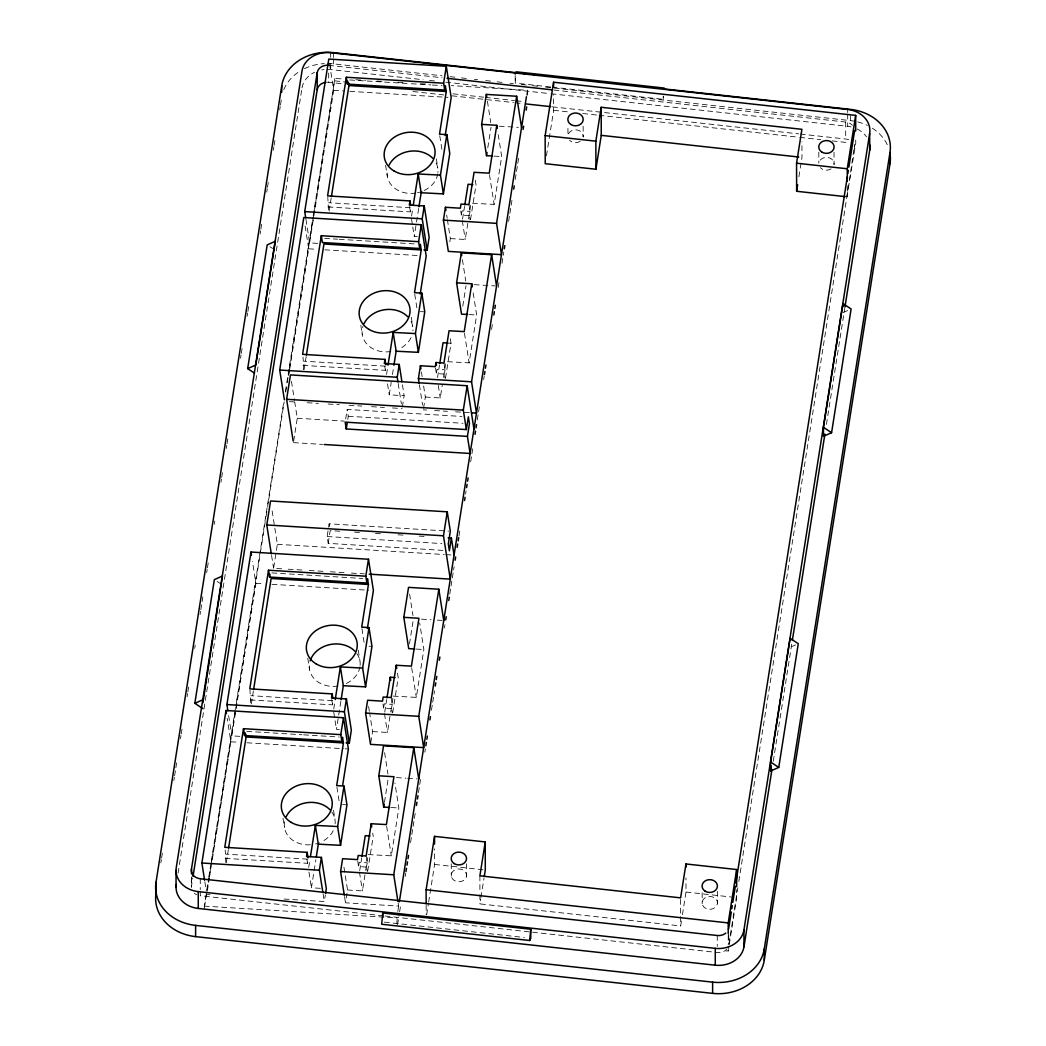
<?xml version="1.0" encoding="UTF-8"?>
<svg xmlns="http://www.w3.org/2000/svg" width="1046" height="1046" viewBox="0 0 1046 1046"><rect width="100%" height="100%" fill="white"/><g stroke="black" fill="none" stroke-linecap="round" stroke-linejoin="round"><path stroke-width="0.75" stroke-dasharray="5 3.75" d="M550.575 86.975L515.181 83.092L515.94 75.037M552.183 87.145L663.19 99.331L663.491 96.114M368.179 854.569L391.309 855.837L398.84 807.97L394.917 782.97M393.191 696.113L416.321 697.381L423.852 649.514L419.681 622.958M443.491 377.397L445.988 361.602L469.118 362.87L476.662 315.016L472.975 291.573M468.503 218.954L471.001 203.146L494.13 204.415L501.675 156.56L498.236 134.686M160.862 862.858L161.372 859.629M161.62 858.021L162.392 853.183M173.845 780.63L174.355 777.4M174.604 775.792L175.623 769.333M175.872 767.725L176.643 762.887M180.461 738.698L180.971 735.482M181.22 733.861L181.991 729.036M187.077 696.78L187.587 693.563M187.835 691.942L188.607 687.104M194.713 648.415L195.223 645.186M200.061 614.551L200.571 611.322M200.819 609.713L201.839 603.267M202.087 601.646L202.859 596.821M206.677 572.633L207.186 569.403M207.435 567.795L208.206 562.957M214.312 524.255L214.822 521.039M220.928 482.337L221.438 479.107M221.687 477.499L222.458 472.661M226.276 448.473L226.786 445.256M227.034 443.635L227.793 438.797M240.528 358.19L241.038 354.96M241.286 353.352L242.057 348.514M247.144 316.258L247.654 313.042M247.902 311.42L248.673 306.583M260.127 234.029L260.637 230.8M260.885 229.192L261.644 224.354M266.743 192.111L267.253 188.881M267.501 187.273L268.273 182.435M273.359 150.193L273.869 146.963M274.117 145.355L274.889 140.517M279.713 109.882L280.223 106.653M280.485 105.045L281.505 98.586M178.068 873.201L301.758 89.59M191.379 878.012L191.405 887.27A10.225 8.551 -0.1 0 1 191.483 886.158L192.765 878.091M204.205 908.529L206.493 891.61M206.742 889.989L208.533 878.705M208.782 877.084L211.07 862.571M211.331 860.95L236.03 704.455M236.291 702.847L283.911 401.141M285.44 391.452L312.95 217.215M313.199 215.594L334.851 78.463L344.552 79.051M204.454 906.908L235.533 710.077M235.781 708.469L265.841 518.084M266.089 516.476L267.358 508.408M267.619 506.787L268.639 500.341M268.887 498.72L284.172 401.925M285.702 392.237L286.97 384.17M287.232 382.561L288.251 376.102M288.5 374.494L289.271 369.656M289.52 368.035L314.218 211.54M314.48 209.932L334.851 78.463M207.317 891.1L209.344 878.261M209.592 876.653L230.878 741.784L227.204 718.314M239.861 736.345L231.82 735.861L235.873 710.169M236.135 708.56L255.891 583.328L252.452 561.427M288.683 375.658L289.441 370.846M289.69 369.238L308.701 248.817L304.765 223.792M317.683 243.378L309.629 242.894L313.695 217.202M313.944 215.594L333.713 90.361L329.529 63.767M225.844 862.636L225.191 850.045M250.622 702.768L249.994 690.216M303.654 369.669L303.013 357.078M328.444 209.801L327.803 197.249M226.315 862.453L228.342 849.587M251.328 703.997L253.354 691.131M304.125 369.486L306.164 356.621M329.137 211.031L331.177 198.165M281.688 568.802L273.581 568.305L277.36 544.312L272.078 510.605M293.651 441.098L297.273 418.23L294.75 402.187M442.916 550.392L328.209 543.358L327.137 536.533L329.137 523.824L448.695 531.146M345.69 418.962L347.194 409.431L461.901 416.465M328.209 543.358L330.209 530.649L339.898 531.237M347.769 419.433L348.266 416.256L347.194 409.431M225.165 858.374L307.589 863.316L308.243 859.184L225.831 854.137M250.177 699.918L332.602 704.86L333.256 700.728L250.844 695.682M302.987 365.407L385.399 370.349L386.052 366.218L303.654 361.171M327.999 206.951L410.411 211.893L411.065 207.775L328.666 202.715M308.727 867.448L309.956 859.668M333.739 708.992L334.968 701.212M386.549 374.481L387.778 366.701M411.562 216.025L412.791 208.246M320.364 888.329L311.433 887.779L313.892 872.207M314.14 870.651L315.853 859.747M339.427 729.507L336.446 729.323L340.865 701.291M402.37 406.946L404.135 395.728L389.243 394.826L391.217 382.352M392.446 374.573L393.675 366.78M417.236 236.553L414.255 236.37L418.688 208.324M284.067 899.05L324.299 901.508L325.319 895.101M398.173 902.946L398.67 906.071L345.507 902.816L347.534 890.002L343.846 866.533M370.768 742.752L372.546 731.546L369.591 712.771M423.578 408.241L425.343 397.035L423.63 386.079M449.845 241.783L450.355 238.58L447.413 219.804M366.545 867.042L358.569 866.559L359.236 862.309L367.211 862.806L366.545 867.042L367.211 871.305M391.557 708.587L383.581 708.103L384.248 703.866L392.224 704.35L391.557 708.587L392.224 712.849M444.354 374.076L436.378 373.592L437.045 369.356L445.021 369.839L444.354 374.076L445.021 378.338M469.366 215.62L461.391 215.136L462.057 210.9L470.033 211.384L469.366 215.62L470.033 219.882M462.554 219.137L464.555 206.454M359.732 870.547L361.733 857.877M384.745 712.091L386.745 699.421M437.542 377.58L439.542 364.91M425.343 397.035L440.235 397.951L442.236 385.307M450.355 238.58L465.248 239.495L468.255 220.523M347.534 890.002L362.426 890.917L365.42 871.946M365.682 870.364L367.682 857.72M372.546 731.546L387.438 732.462L390.433 713.49M390.694 711.908L392.943 697.695M445.504 378.181L451.022 343.245L449.793 335.439M470.504 219.725L476.035 184.802L475.054 178.552M367.682 871.148L373.213 836.212L372.716 833.1M392.695 712.692L398.225 677.756L397.48 673.075M384.457 802.36L388.184 778.695M409.47 643.905L413.196 620.239M462.763 306.23L466.006 285.728M487.776 147.774L491.019 127.272M396.8 923.801L397.558 913.093M397.807 911.484L399.18 902.855M526.674 95.108L527.446 90.27L451.375 85.602M397.585 924.821L399.363 913.537M399.611 911.916L400.893 903.849M405.22 876.43L405.73 873.201M410.568 842.54L411.588 836.094M411.836 834.473L412.856 828.027M413.118 826.405L414.138 819.959M414.386 818.338L415.406 811.892M418.465 792.528L419.485 786.069M419.734 784.461L420.754 778.002M424.833 752.192L425.343 748.962M431.449 710.247L432.469 703.788M432.717 702.18L433.737 695.721M433.998 694.113L434.508 690.883M444.432 627.966L444.942 624.737M449.793 594.076L450.8 587.63M451.061 586.008L452.081 579.562M452.33 577.941L453.349 571.495M453.611 569.874L454.121 566.657M458.959 535.997L459.979 529.551M465.575 494.052L466.085 490.822M470.674 461.783L471.694 455.324M471.942 453.716L472.962 447.257M477.29 419.838L478.31 413.379M478.571 411.771L479.578 405.312M483.657 379.502L484.167 376.272M491.555 329.49L492.574 323.031M498.171 287.532L499.19 281.086M502.002 263.331L503.008 256.885M503.27 255.263L503.78 252.047M508.618 221.386L509.637 214.94M509.886 213.319L510.906 206.873M511.167 205.251L512.187 198.805M515.233 179.441L516.253 172.982M516.515 171.374L517.535 164.915M517.783 163.307L518.803 156.848M426.663 914.688L428.402 903.692M428.651 902.123L434.6 864.441L434.574 848.842M546.457 155.828L553.648 110.301L553.609 94.702M681.417 921.081L680.658 925.932L479.931 903.901L480.702 899.05M480.951 897.442L484.01 878.078M682.437 914.635L686.006 892.029L685.98 877.999M798.909 176.748L801.968 157.384L801.942 141.785M729.01 943.544L737.796 887.897M738.816 881.451L849.169 182.344M849.417 180.736L854.582 144.413M532.532 932.208L717.295 952.488A10.225 8.551 -0.1 0 0 724.852 950.788L728.264 950.984L729.01 946.264M729.258 944.695L736.685 897.599L736.672 889.806M846.881 196.792L855.733 143.446L855.72 137.209M773.242 761.37L791.822 643.669M826.432 424.388L845.011 306.687M842.998 312.597L848.411 310.191M791.521 646.703L795.575 644.898M494.104 156.116L501.675 156.56M469.092 314.571L476.662 315.016M416.282 649.082L423.852 649.514M391.269 807.538L398.84 807.97M355.888 79.744L365.603 80.346M376.926 81.039L385.02 81.536M397.964 82.333L406.057 82.83M420.623 83.719L427.095 84.111M349.678 79.954L409.679 83.628M411.3 83.732L430.769 84.922M432.39 85.027L442.118 85.615M333.713 90.361L343.363 90.963M349.809 91.355L447.989 97.37M499.23 126.187L518.371 127.351M324.665 238.41L337.636 239.194M339.257 239.299L417.106 244.071M308.701 248.817L316.742 249.314M324.796 249.811L418.152 255.538M474.217 284.643L494.954 285.911M420.374 311.603L424.768 311.865M289.454 401.638L297.495 402.135M307.158 402.723L318.429 403.416M328.078 404.004L339.349 404.697M348.998 405.299L361.877 406.083M371.539 406.672L384.418 407.469M392.459 407.953L402.122 408.555M423.316 409.849L426.546 410.045M434.6 410.542L447.492 411.326M455.546 411.823L470.033 412.712M348.266 416.256L462.973 423.29M297.273 418.23L344.278 421.12M293.416 442.628L322.599 444.419M354.45 532.126L360.909 532.532M375.449 533.421L381.908 533.813M398.068 534.807L404.527 535.199M419.067 536.101L425.539 536.493M327.137 536.533L441.843 543.567M277.36 544.312L444.341 554.55M445.962 554.642L452.447 555.047M288.173 569.194L302.765 570.083M309.237 570.488L323.829 571.378M330.314 571.783L344.905 572.672M351.391 573.077L364.361 573.862M271.868 572.92L362.674 578.477M255.891 583.328L263.945 583.825M271.986 584.322L368.558 590.245M421.42 619.14L430.991 619.729M437.359 620.121L442.144 620.422M369.042 646.206L371.971 646.376M246.856 731.376L301.993 734.75M303.615 734.854L339.283 737.038M230.878 741.784L238.933 742.281M246.974 742.778L343.546 748.701M345.154 748.792L348.383 748.988M396.408 777.596L405.979 778.185M407.574 778.289L417.132 778.878M342.565 804.57L346.958 804.832M206.807 894.317L210.024 894.513M204.205 906.124L396.8 917.93M447.832 343.049L451.022 343.245M327.385 63.531A46.011 38.454 -0.1 0 1 333.386 63.858L441.974 75.77M450.081 76.659L454.945 77.195M461.43 77.901L466.294 78.437M474.387 79.326L477.63 79.692M485.736 80.581L490.6 81.104M497.085 81.823L501.949 82.359M510.043 83.249L513.285 83.602M521.392 84.491L526.256 85.027M532.741 85.733L537.605 86.269M545.698 87.158L850.398 120.604A46.011 38.454 -0.1 0 1 854.844 121.271M328.666 65.31L442.105 77.757M553.935 90.034L845.665 122.055A10.225 8.551 -0.1 0 1 852.438 125.324M327.359 69.389A25.562 21.365 -0.1 0 1 330.693 69.572L423.081 79.718M429.566 80.424L436.038 81.13M445.766 82.203L549.49 93.591M551.111 93.761L847.705 126.318A25.562 21.365 -0.1 0 1 850.973 126.867M334.851 80.856L344.565 81.928M453.01 93.826L483.762 97.2M485.383 97.383L514.514 100.573M516.136 100.756L522.608 101.462M327.359 82.216A10.225 8.551 -0.1 0 1 328.692 82.281L343.284 83.889M412.974 91.538L443.766 94.911M451.859 95.801L513.455 102.56M515.077 102.743L523.17 103.632M552.353 106.836L798.699 133.875M800.321 134.045L845.691 139.026A10.225 8.551 -0.1 0 1 849.47 140.099M553.648 110.301L569.835 112.079M582.792 113.504L597.358 115.099M598.979 115.282L798.163 137.17M799.772 137.353L820.822 139.667M832.158 140.909L848.358 142.687M434.6 864.441L485.292 870.011M686.006 892.029L731.402 897.023M383.424 915.838L200.283 895.742L200.283 891.114M385.046 916.021L530.91 932.025M384.379 922.141L524.334 937.504M269.907 246.699L272.614 248.49M217.071 581.406L219.778 583.197M487.423 101.227L490.783 122.63M489.476 174.734L494.13 204.415M468.961 204.558L470.033 211.384M462.306 220.719L465.248 239.495M462.41 259.683L465.771 281.086M439.765 135.758L441.974 149.84M446.668 215.11L447.165 218.235M464.463 333.19L469.118 362.87M436.326 158.822L437.803 168.21M443.949 363.014L445.021 369.839M438.274 385.425L440.235 397.951M409.561 206.441L410.411 211.893M411.562 219.15L412.542 225.413M412.778 226.982L414.255 236.37M414.752 294.214L417.197 309.851M421.42 371.997L422.153 376.691M411.313 317.278L412.791 326.666M385.582 165.242L387.308 176.186M419.394 384.81L422.584 405.155M402.422 384.784L404.135 395.728M398.186 383.516L401.376 403.861M384.758 366.257L385.399 370.349M387.53 383.869L389.243 394.826M409.614 594.193L412.974 615.597M360.818 325.254L362.295 334.642M411.653 667.701L416.321 697.381M391.152 697.525L392.224 704.35M384.483 713.686L387.438 732.462M305.955 219.425L309.629 242.894M384.601 752.649L387.961 774.053M361.942 628.724L364.4 644.362M368.61 706.508L369.343 711.202M386.641 826.157L391.309 855.837M358.268 650.22L359.994 661.177M329.137 523.824L329.568 526.556M366.139 855.981L367.211 862.806M291.468 381.332L294.501 400.579M359.471 872.142L362.426 890.917M331.739 699.408L332.602 704.86M333.739 712.117L336.446 729.323M336.93 787.18L339.139 801.262M333.504 810.245L334.982 819.633M307.772 658.196L309.485 669.152M344.526 896.553L345.507 902.816M271.568 555.465L273.581 568.305M323.07 893.689L324.299 901.508M306.949 859.224L307.589 863.316M308.975 872.142L311.433 887.779M283.008 818.22L284.473 827.608M228.629 715.516L231.82 735.861M204.846 881.791L206.31 891.179M460.763 210.978L461.391 215.136M435.541 368.035L436.378 373.592M382.941 703.932L383.581 708.103M357.719 861.002L358.569 866.559M850.385 115.792L850.398 120.604M847.665 109.477L847.678 112.537M847.678 114.066L847.705 126.318M847.286 185.913L847.312 196.831M845.665 122.055L845.691 139.026M834.028 152.245L834.054 164.627A7.675 6.407 -0.1 0 0 827.451 157.436A7.675 6.407 -0.1 0 0 818.848 162.967M818.822 152.245L818.848 163.111M728.748 934.326L728.761 943.584M728.238 935.386L728.251 944.747M728.251 946.303L728.264 950.984M717.373 891.336L717.386 903.731A7.675 6.407 -0.1 0 1 705.109 907.98A7.675 6.407 -0.1 0 1 706.848 896.971A7.675 6.407 -0.1 0 1 717.386 903.731M717.255 935.503L717.281 946.316M702.167 892.866L702.18 903.731M680.606 899.416L680.632 915.015M680.632 916.571L680.658 925.932M663.19 96.337L663.19 99.331M583.132 126.239L583.158 137.091A7.675 6.407 -0.1 0 0 576.555 129.9A7.675 6.407 -0.1 0 0 567.952 135.431L567.926 124.853M527.446 90.27L527.459 96.127M515.168 75.6L515.181 83.092M479.892 875.829L479.918 892.983M479.918 894.539L479.931 903.901M466.464 863.8L466.49 876.182A7.675 6.407 -0.1 0 1 454.212 880.444A7.675 6.407 -0.1 0 1 455.951 869.435A7.675 6.407 -0.1 0 1 466.49 876.182M451.257 863.8L451.284 876.195M426.153 905.352L426.167 914.701M333.373 52.627L333.386 57.438M333.386 59.047L333.386 63.858M330.667 52.731L330.68 57.321M330.693 63.453L330.693 69.572M328.679 73.024L328.692 82.281M200.257 878.771L200.27 889.571M191.47 876.901L191.483 886.158M359.981 666.707A25.562 21.116 -8.9 0 1 345.978 683.639M338.041 686.032A25.562 21.116 -8.9 0 1 309.498 663.622M356.804 653.502A25.562 21.116 -8.9 0 1 360.151 665.334M411.065 337.636A25.562 21.116 -8.9 0 1 398.774 349.129M390.851 351.521A25.562 21.116 -8.9 0 1 362.949 326.352M411.078 321.41A25.562 21.116 -8.9 0 1 412.948 330.824M333.243 830.602A25.562 21.116 -8.9 0 1 320.965 842.095M319.448 842.736A25.562 21.116 -8.9 0 1 315.644 843.952M310.374 844.789A25.562 21.116 -8.9 0 1 285.14 819.319M331.791 811.958A25.562 21.116 -8.9 0 1 335.138 823.79M437.803 173.754A25.562 21.116 -8.9 0 1 423.787 190.673M422.283 191.313A25.562 21.116 -8.9 0 1 417.171 192.83M415.863 193.065A25.562 21.116 -8.9 0 1 387.308 170.655M436.09 162.954A25.562 21.116 -8.9 0 1 437.96 172.368M283.806 89.642A46.011 38.454 -0.1 0 1 299.378 71.481M304.373 68.683A46.011 38.454 -0.1 0 1 324.378 63.61M857.746 121.924A46.011 38.454 -0.1 0 1 867.396 125.415M872.403 128.213A46.011 38.454 -0.1 0 1 887.949 146.348M857.145 128.998A25.562 21.365 -0.1 0 1 866.493 136.817M302.006 87.982A25.562 21.365 -0.1 0 1 314.584 72.252M321.828 69.899A25.562 21.365 -0.1 0 1 324.025 69.572M196.504 894.67A10.225 8.551 -0.1 0 1 194.386 893.31M726.735 949.219A10.225 8.551 -0.1 0 1 725.859 950.056M854.229 145.289A10.225 8.551 -0.1 0 1 854.49 148.61M580.216 141.341A7.675 6.407 -0.1 0 1 569.469 140.164M831.112 168.877A7.675 6.407 -0.1 0 1 820.365 167.7"/><path stroke-width="1.5" d="M382.758 912.988L381.685 924.259L529.694 940.498L530.767 938.21L530.753 929.227L382.758 912.988L382.758 917.473M529.694 940.498L530.753 929.227M496.549 286.003L491.633 254.714L461.338 252.857L456.605 282.825L471.759 283.754L464.215 331.621L449.061 330.758L443.949 363.014L435.973 362.517L435.332 366.649L420.427 365.747L418.413 378.56L419.145 383.254M481.618 124.369L496.772 125.311L489.227 173.165L474.073 172.302L468.961 204.558L460.985 204.062L460.345 208.193L445.439 207.291L443.426 220.105L448.329 251.393L501.492 254.649L496.575 223.36L516.646 96.258L486.351 94.402L481.618 124.369L486.534 155.671L492.588 156.024M890.002 153.697A46.011 38.454 -0.1 0 1 889.989 163.738L764.26 960.254A46.011 38.454 -0.1 0 1 712.627 993.373L195.628 936.628A46.011 38.454 -0.1 0 1 156.024 893.493L156.011 882.262L281.74 85.746A46.011 38.454 -0.1 0 1 333.373 52.627L516.515 72.723M202.95 708.704L194.831 703.33L214.365 579.615L222.471 576.006L202.937 702.716M247.667 368.623L267.201 244.908L275.294 241.299L255.773 365.015L247.667 368.623L254.44 373.108M191.47 873.815L191.457 869.174L317.186 72.671A10.225 8.551 -0.1 0 1 328.666 65.31M193.013 876.483L317.213 89.642L317.186 72.671M204.598 880.235L201.891 863.015L225.975 710.495L343.467 717.7L348.383 748.988L342.63 785.389M227.884 710.822L226.904 704.559L250.988 552.04L368.48 559.244L373.396 590.532L367.394 628.515M284.381 399.781L279.713 370.049L303.785 217.529L421.276 224.733L426.193 256.022L420.191 294.004M305.707 217.856L304.726 211.593L328.797 59.073L446.289 66.277L451.205 97.566L445.204 135.562M271.306 553.857L266.782 524.974L270.561 500.982L447.257 511.821L450.316 531.25L448.303 543.959L449.375 550.784L451.388 538.075L448.159 537.879M293.168 441.02L286.617 399.297L290.461 374.913L467.157 385.739L473.969 429.069M243.496 728.683L244.568 735.508L341.859 741.47L340.787 734.645L243.496 728.683L224.759 847.312L307.171 852.359L308.021 857.825M268.508 570.227L269.58 577.052L366.871 583.014L365.799 576.189L268.508 570.227L249.772 688.856L332.183 693.903L332.824 698.009M321.305 235.716L322.377 242.541L419.681 248.503L418.609 241.678L321.305 235.716L302.582 354.346L384.98 359.393L385.843 364.858M346.318 77.26L347.39 84.085L444.694 90.048L443.622 83.222L346.318 77.26L327.594 195.89L409.993 200.937L410.633 205.042M244.568 735.508L245.012 732.684M269.58 577.052L270.025 574.228M347.39 84.085L347.834 81.261M228.603 847.979L246.124 736.959L245.679 734.122M253.616 689.523L271.136 578.503L368.44 584.466L361.694 627.155L369.016 627.6L371.971 646.376L365.577 686.856L343.323 685.705L340.381 666.93L362.635 668.08L365.577 686.856M306.413 355.012L323.946 243.993L421.237 249.955L414.504 292.645L421.826 293.089L424.768 311.865L418.374 352.345L396.133 351.195L393.178 332.419L415.432 333.569L418.374 352.345M331.425 196.556L348.959 85.537L348.501 82.699M324.221 444.511L470.112 453.467L467.431 436.391L346.265 428.965L347.259 422.61M307.171 852.359L306.517 856.491L321.41 857.406L326.326 888.695L325.568 893.506M332.183 693.903L331.53 698.035L346.422 698.95L351.338 730.239L349.312 743.065L346.095 742.856M384.98 359.393L384.327 363.524L399.232 364.439L401.925 381.646M409.993 200.937L409.339 205.068L424.245 205.984L429.148 237.272L427.134 250.099L423.905 249.902M310.453 856.543L315.369 825.386L337.623 826.536L340.565 845.312L318.311 844.161L315.369 825.386M335.217 699.643L340.381 666.93M388.014 365.146L393.178 332.419M413.275 205.121L418.191 173.976L440.444 175.113L443.386 193.889L421.146 192.739L418.191 173.976M316.35 856.622L318.311 844.161M341.114 699.735L343.323 685.705M393.924 365.224L396.133 351.195M418.936 206.768L421.146 192.739M322.822 892.12L319.383 870.22L321.41 857.406M340.787 734.645L343.467 717.7M349.312 743.065L344.395 711.764L346.422 698.95M365.799 576.189L368.48 559.244M397.938 381.947L397.205 377.253L399.232 364.439M418.609 241.678L421.276 224.733M427.134 250.099L422.218 218.797L424.245 205.984M443.622 83.222L446.289 66.277M341.859 741.47L342.526 737.234L343.428 742.922L336.681 785.611L344.003 786.056L346.958 804.832L340.565 845.312M366.871 583.014L367.538 578.778L368.44 584.466M419.681 248.503L420.348 244.267L421.237 249.955M444.694 90.048L445.361 85.811L446.25 91.499L439.516 134.189L446.838 134.633L449.78 153.409L443.386 193.889M337.623 826.536L344.003 786.056M362.635 668.08L369.016 627.6M415.432 333.569L421.826 293.089M440.444 175.113L446.838 134.633M344.278 894.997L340.591 871.527L342.617 858.701L357.51 859.616L358.163 855.484L366.139 855.981L371.238 823.725L386.392 824.588L393.937 776.72L378.796 775.792L383.529 745.824L413.811 747.681L418.727 778.969M438.823 589.225L418.766 716.327L423.682 747.615L370.519 744.36L365.603 713.071L367.63 700.245L382.522 701.16L383.176 697.028L391.152 697.525L396.251 665.269L411.405 666.132L418.949 618.264L403.808 617.336L408.541 587.368L438.823 589.225L443.739 620.513M464.816 204.872L468.072 184.279L472.844 184.593M361.981 856.295L365.237 835.702L370.023 836.016M386.994 697.839L390.25 677.246L395.035 677.56M439.804 363.328L443.059 342.735L447.832 343.049M389.766 807.447L383.699 807.094L384.209 803.929M486.534 155.671L487.031 152.507M369.225 574.162L450.277 579.131L443.478 535.8L447.257 511.821M346.265 428.965L345.193 422.139L466.359 429.566L463.313 410.137L467.157 385.739M397.925 901.377L393.754 874.783L413.811 747.681M471.654 412.817L476.479 413.105L471.563 381.816L491.633 254.714M466.359 429.566L468.373 416.857L469.445 423.682L467.431 436.391M399.337 901.809L526.426 96.716M405.979 871.58L406.489 868.363M406.999 865.134L407.509 861.904M408.018 858.674L408.528 855.445M416.426 805.433L416.936 802.204M417.446 798.987L417.955 795.758M425.853 745.746L426.363 742.516M426.86 739.287L427.369 736.057M429.919 719.923L430.429 716.693M435.267 686.045L435.777 682.816M436.287 679.586L436.797 676.37M439.346 660.235L439.856 657.006M445.714 619.899L446.224 616.669M448.773 600.535L449.283 597.305M455.141 560.198L455.651 556.969M457.167 547.293L457.677 544.064M458.187 540.834L458.697 537.618M464.555 500.498L465.065 497.281M466.594 487.593L467.104 484.363M467.614 481.147L468.124 477.917M475.002 434.352L475.512 431.122M476.022 427.906L476.531 424.676M484.429 374.664L484.926 371.435M485.436 368.205L485.945 364.976M493.843 314.964L494.353 311.734M494.863 308.505L495.373 305.288M504.29 248.817L504.8 245.588M513.717 189.117L514.214 185.887M523.131 129.429L523.641 126.2M526.19 110.065L526.7 106.836M426.153 903.796L426.127 889.754L434.548 836.369L485.239 841.938L485.292 870.011L484.272 876.456M845.26 196.622L796.621 191.274L796.568 163.202L801.916 129.312L601.202 107.28L601.254 135.352L595.906 169.243L545.214 163.686L545.162 135.614L553.596 82.229L855.68 115.387L855.706 130.972M485.239 841.938L479.892 875.829L680.606 897.86L685.954 863.97L736.646 869.527L736.672 886.681M595.906 169.243L595.854 141.171L601.202 107.28M796.621 191.274L797.64 184.815M728.238 933.83L728.212 922.912L736.646 869.527M847.286 181.246L847.26 168.772L855.68 115.387M731.285 912.02L728.735 928.142A10.225 8.551 -0.1 0 1 728.474 929.24M731.782 908.804L732.292 905.575M732.801 902.345L735.351 886.224M735.861 883.007L847.338 176.787M847.848 173.558L848.358 170.328M848.868 167.112L854.464 131.639A10.225 8.551 -0.1 0 0 854.556 130.515M743.941 929.959L869.671 133.443A25.562 21.365 -0.1 0 0 847.665 109.477L330.667 52.731A25.562 21.365 -0.1 0 0 301.98 71.141L176.251 867.644A25.562 21.365 -0.1 0 0 198.256 891.61L715.255 948.356A25.562 21.365 -0.1 0 0 743.941 929.959L743.968 946.8A25.562 21.365 -0.1 0 1 715.281 965.197L198.282 908.451A25.562 21.365 -0.1 0 1 176.277 884.485M770.627 762.024L790.148 638.322L798.268 643.695L778.747 767.411L770.641 771.007L770.627 762.024L778.747 767.411M823.463 427.33L842.984 303.615L851.104 308.988L831.583 432.704L823.477 436.313L823.463 427.33L831.583 432.704M770.641 771.007L771.399 766.195M743.968 946.8L771.961 769.438M792.332 640.44L824.902 434.064M845.011 306.687L869.697 150.284A25.562 21.365 -0.1 0 0 869.697 144.701M764.26 960.254L764.247 949.023L889.976 152.507A46.011 38.454 -0.1 0 0 850.372 109.372L664.001 88.91M515.168 74.109L516.253 71.821L664.249 88.06M194.831 703.33L202.937 699.722M467.575 314.48L461.521 314.127L456.605 282.825M414.778 648.991L408.711 648.638L403.808 617.336M348.959 85.537L446.25 91.499M304.726 211.593L422.218 218.797M443.426 220.105L496.575 223.36M279.713 370.049L397.205 377.253M418.413 378.56L471.563 381.816M286.617 399.297L463.313 410.137M266.782 524.974L443.478 535.8M226.904 704.559L344.395 711.764M365.603 713.071L418.766 716.327M246.124 736.959L343.428 742.922M201.891 863.015L319.383 870.22M340.591 871.527L393.754 874.783M523 73.442L526.243 73.795M532.715 74.501L535.957 74.867M599.162 81.797L602.404 82.15M608.89 82.869L612.132 83.222M618.617 83.928L621.86 84.295M446.969 78.293L552.314 89.851M526.413 103.985L550.732 106.653M601.254 135.352L798.739 157.018M545.162 135.614L595.854 141.171M796.568 163.202L847.26 168.772M426.127 889.754L728.212 922.912M156.011 882.262A46.011 38.454 -0.1 0 0 195.602 925.396L712.614 982.142A46.011 38.454 -0.1 0 0 764.247 949.023M516.646 96.258L521.562 127.547M496.772 125.311L497.255 128.436M486.351 94.402L486.782 97.134M471.759 283.754L472.243 286.879M461.338 252.857L461.77 255.59M445.439 207.291L445.936 210.416M435.973 362.517L436.404 365.25M451.388 538.075L454.069 555.138M420.427 365.747L420.923 368.872M396.251 665.269L396.748 668.394M378.796 775.792L383.699 807.094M371.238 823.725L371.735 826.85M250.988 552.04L251.471 555.165M225.975 710.495L226.459 713.62M390.25 677.246L390.746 680.384M889.976 152.507L889.989 163.738M869.671 133.443L869.697 150.284M842.984 303.615L842.998 306.609M715.255 948.356L715.281 965.197M712.614 982.142L712.627 993.373M685.954 863.97L685.967 867.082M553.596 82.229L553.596 86.91M434.548 836.369L434.561 844.174M281.74 85.746L281.753 92.166M198.256 891.61L198.282 908.451M195.602 925.396L195.628 936.628M176.029 870.442L176.055 887.283M310.152 660.863A25.562 21.116 -8.9 0 1 329.791 644.611A25.562 21.116 -8.9 0 1 354.96 651.279M364.021 323.672A25.562 21.116 -8.9 0 1 407.757 316.768M286.212 816.638A25.562 21.116 -8.9 0 1 329.948 809.735M389.034 165.229A25.562 21.116 -8.9 0 1 432.769 158.312M317.213 89.642A10.225 8.551 -0.1 0 1 326.025 82.281M725.819 933.071A10.225 8.551 -0.1 0 1 717.255 935.503L200.257 878.771A10.225 8.551 -0.1 0 1 191.457 869.174M316.271 663.962A25.562 21.116 -8.9 0 0 357.039 647.932A25.562 21.116 -8.9 0 0 322.063 627.273A25.562 21.116 -8.9 0 0 316.271 663.962M369.081 329.451A25.562 21.116 -8.9 0 0 409.836 313.434A25.562 21.116 -8.9 0 0 374.873 292.762A25.562 21.116 -8.9 0 0 369.081 329.451M291.259 822.418A25.562 21.116 -8.9 0 0 332.027 806.388A25.562 21.116 -8.9 0 0 297.051 785.729A25.562 21.116 -8.9 0 0 291.259 822.418M394.094 170.995A25.562 21.116 -8.9 0 0 434.848 154.978A25.562 21.116 -8.9 0 0 399.873 134.306A25.562 21.116 -8.9 0 0 394.094 170.995M570.855 124.5A7.675 6.407 -0.1 0 0 583.119 120.251A7.675 6.407 -0.1 0 0 572.593 113.491A7.675 6.407 -0.1 0 0 570.855 124.5M821.751 152.036A7.675 6.407 -0.1 0 0 834.028 147.787A7.675 6.407 -0.1 0 0 823.49 141.04A7.675 6.407 -0.1 0 0 821.751 152.036M454.186 863.604A7.675 6.407 -0.1 0 0 466.451 859.341A7.675 6.407 -0.1 0 0 455.925 852.595A7.675 6.407 -0.1 0 0 454.186 863.604M705.082 891.14A7.675 6.407 -0.1 0 0 717.36 886.877A7.675 6.407 -0.1 0 0 706.821 880.131A7.675 6.407 -0.1 0 0 705.082 891.14"/></g></svg>
